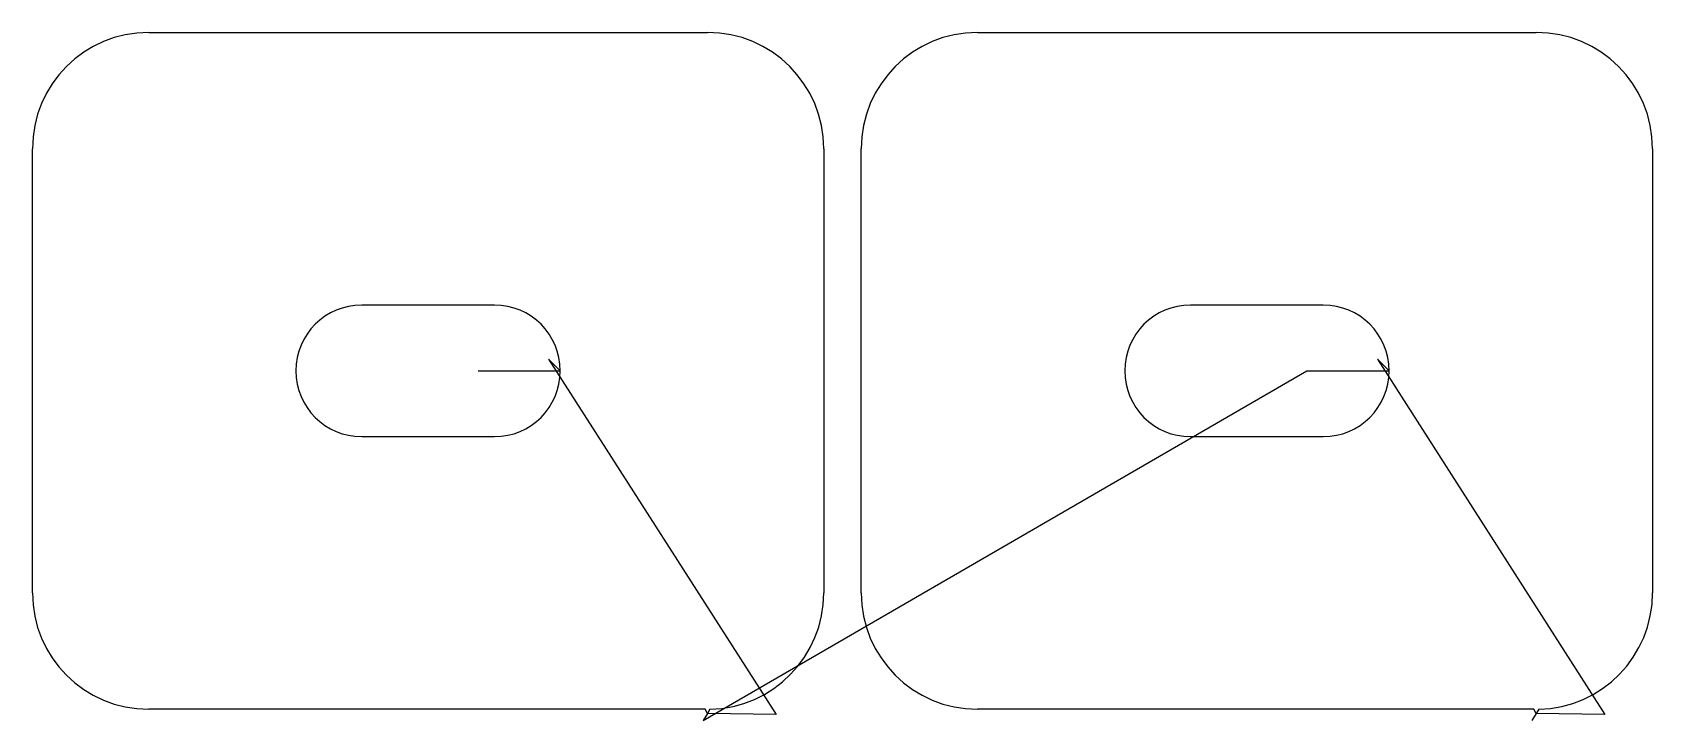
# Model space of a CAD drawing. Header units: metres. Extents: x 19 to 1004, y 12 to 430.
import ezdxf

# ---------------------------------------------------------------- set-up
doc = ezdxf.new("R2010")
doc.units = ezdxf.units.M

msp = doc.modelspace()

# ---------------------------------------------------------------- linework, layer by layer
at = {"layer": 'TOOL_0'}
for p, q in [((89.5, 430.251), (429.5, 430.251)), ((593.729, 430.251), (933.729, 430.251)), ((18.75, 89.501), (18.75, 359.501)), ((500.25, 359.501), (500.25, 89.501)), ((522.979, 89.501), (522.979, 359.501)), ((1004.479, 359.501), (1004.479, 89.501)), ((299.9, 264.501), (219.1, 264.501)), ((804.129, 264.501), (723.329, 264.501)), ((339.9, 224.501), (332.829, 231.572)), ((332.829, 231.572), (471.252, 15.551)), ((844.129, 224.501), (837.058, 231.572)), ((837.058, 231.572), (975.481, 15.551)), ((289.9, 224.501), (339.9, 224.501)), ((426.788, 11.862), (794.129, 224.501)), ((794.129, 224.501), (844.129, 224.501)), ((219.1, 184.501), (299.9, 184.501)), ((723.329, 184.501), (804.129, 184.501)), ((428, 18.751), (89.5, 18.751)), ((429.514, 16.159), (426.788, 11.862)), ((429.514, 16.159), (428, 18.751)), ((431, 18.767), (429.514, 16.159)), ((471.252, 15.551), (429.514, 16.159)), ((932.229, 18.751), (593.729, 18.751)), ((933.743, 16.159), (931.017, 11.862)), ((933.743, 16.159), (932.229, 18.751)), ((935.229, 18.767), (933.743, 16.159)), ((975.481, 15.551), (933.743, 16.159))]:
    msp.add_line(p, q, dxfattribs=at)
for centre, radius, start, end in [((89.5, 359.501), 70.75, 90, 180), ((429.5, 359.501), 70.75, 0, 90), ((593.729, 359.501), 70.75, 90, 180), ((933.729, 359.501), 70.75, 0, 90), ((219.1, 224.501), 40, 90, 270), ((299.9, 224.501), 40, 0, 90), ((723.329, 224.501), 40, 90, 270), ((804.129, 224.501), 40, 0, 90), ((299.9, 224.501), 40, 270, 0), ((804.129, 224.501), 40, 270, 0), ((89.5, 89.501), 70.75, 180, 270), ((429.5, 89.501), 70.75, 271.214844, 0), ((593.729, 89.501), 70.75, 180, 270), ((933.729, 89.501), 70.75, 271.214844, 0)]:
    msp.add_arc(centre, radius, start, end, dxfattribs=at)

doc.saveas('drawing.dxf')
